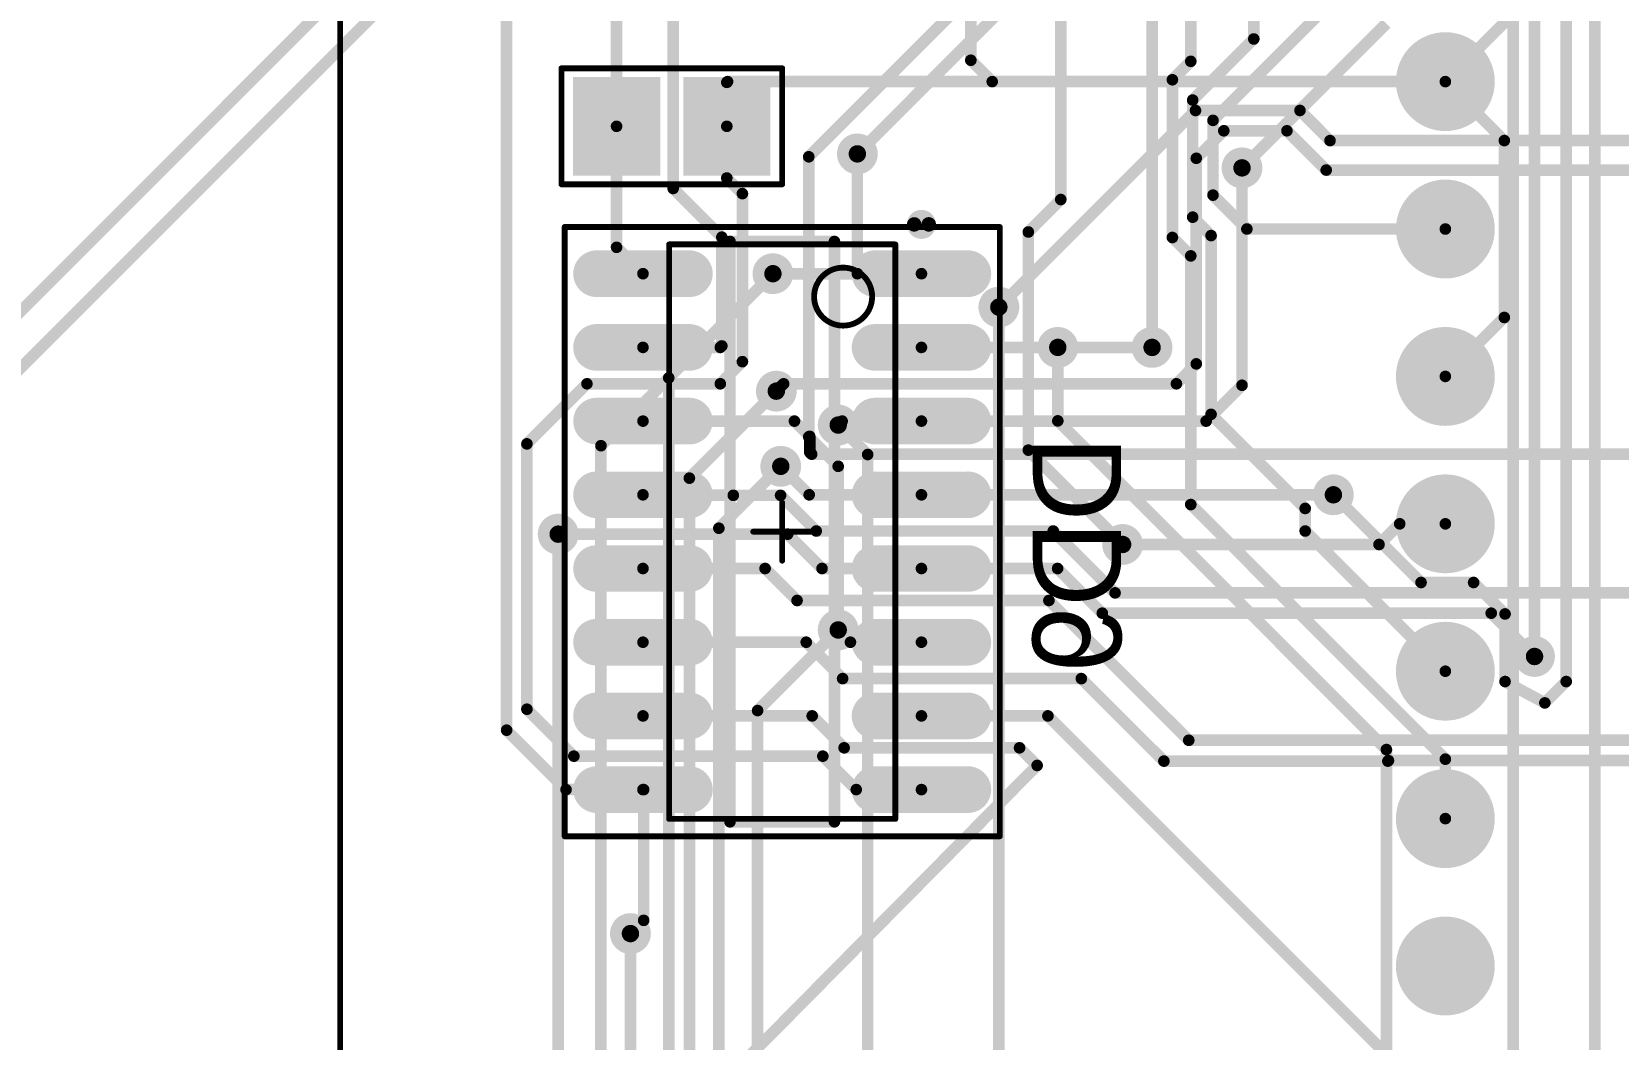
# Model space of a CAD drawing. Header units: millimetres. Extents: x 242 to 402, y 147 to 267.
# Drawn here: x 347.62 to 374.96, y 223.91 to 241.27 of the extents above; entities that cross this region are included whole.
import ezdxf

# ---------------------------------------------------------------- set-up
doc = ezdxf.new("R2010")
doc.units = ezdxf.units.MM
for name, color, linetype in [('BottomLayer', 5, 'Continuous'), ('BottomOverlay', 54, 'Continuous'), ('BottomPaste', 16, 'Continuous'), ('BottomSolder', 6, 'Continuous'), ('Mechanical1', 6, 'Continuous'), ('Mechanical13', 56, 'Continuous'), ('Mechanical15', 56, 'Continuous'), ('MultiLayer', 9, 'Continuous'), ('PadHoleLayer', 156, 'Continuous'), ('TopLayer', 1, 'Continuous'), ('TopOverlay', 2, 'Continuous'), ('TopSolder', 216, 'Continuous'), ('ViaHoleLayer', 16, 'Continuous')]:
    doc.layers.add(name, color=color, linetype=linetype)

msp = doc.modelspace()

# ---------------------------------------------------------------- linework, layer by layer
at = {"layer": 'BottomLayer'}
for points, const_width in [([(371.983, 240.411), (384.683, 253.111)], 0.2), ([(363.804, 240.779), (363.804, 246.372)], 0.2), ([(355.803, 229.235), (355.803, 245.305)], 0.2), ([(357.698, 239.641), (357.698, 244.042)], 0.2), ([(358.673, 238.57), (358.673, 243.764)], 0.2), ([(363.804, 240.779), (364.173, 240.411)], 0.2), ([(359.598, 240.398), (359.611, 240.411)], 0.2), ([(359.598, 239.641), (359.598, 240.398)], 0.2), ([(359.611, 240.411), (364.173, 240.411)], 0.2), ([(364.173, 240.411), (371.983, 240.411)], 0.2), ([(364.287, 236.525), (367.676, 239.914)], 0.2), ([(367.676, 239.914), (369.477, 239.914)], 0.2), ([(369.477, 239.914), (369.995, 239.395)], 0.2), ([(357.698, 237.556), (357.698, 239.641)], 0.2), ([(359.598, 238.75), (359.598, 239.641)], 0.2), ([(367.69, 239.09), (368.164, 239.564)], 0.2), ([(368.164, 239.564), (369.252, 239.564)], 0.2), ([(369.252, 239.564), (369.929, 238.887)], 0.2), ([(369.995, 239.395), (386.207, 239.395)], 0.2), ([(361.848, 237.101), (361.848, 239.166)], 0.2), ([(367.69, 235.547), (367.69, 239.09)], 0.2), ([(368.478, 235.179), (368.478, 238.925)], 0.2), ([(359.598, 238.75), (359.867, 238.481)], 0.2), ([(369.929, 238.887), (386.207, 238.887)], 0.2), ([(358.673, 238.57), (359.512, 237.731)], 0.2), ([(359.867, 235.585), (359.867, 238.481)], 0.2), ([(357.698, 237.556), (358.153, 237.101)], 0.2), ([(359.512, 235.856), (359.512, 237.731)], 0.2), ([(357.353, 237.101), (358.953, 237.101)], 0.6), ([(362.153, 237.101), (363.753, 237.101)], 0.6), ([(360.393, 237.101), (361.848, 237.101)], 0.2), ([(361.848, 237.101), (362.953, 237.101)], 0.2), ([(357.353, 235.831), (358.953, 235.831)], 0.6), ([(362.153, 235.831), (363.753, 235.831)], 0.6), ([(358.153, 235.831), (359.486, 235.831)], 0.2), ([(359.486, 235.831), (359.512, 235.856)], 0.2), ([(362.953, 235.831), (365.303, 235.831)], 0.2), ([(365.303, 235.831), (366.928, 235.831)], 0.2), ([(359.486, 235.204), (359.867, 235.585)], 0.2), ([(367.348, 235.204), (367.69, 235.547)], 0.2), ([(356.153, 234.169), (357.188, 235.204)], 0.2), ([(357.188, 235.204), (359.486, 235.204)], 0.2), ([(360.451, 235.077), (360.578, 235.204)], 0.2), ([(360.578, 235.204), (367.348, 235.204)], 0.2), ([(367.86, 234.561), (368.478, 235.179)], 0.2), ([(357.353, 234.561), (358.953, 234.561)], 0.6), ([(358.153, 234.561), (360.764, 234.561)], 0.2), ([(360.764, 234.561), (361.027, 234.298)], 0.2), ([(361.518, 234.493), (361.586, 234.561)], 0.2), ([(361.586, 234.561), (362.953, 234.561)], 0.2), ([(362.153, 234.561), (363.753, 234.561)], 0.6), ([(362.953, 234.561), (367.86, 234.561)], 0.2), ([(361.027, 234.025), (361.027, 234.298)], 0.2), ([(356.153, 229.596), (356.153, 234.169)], 0.2), ([(361.027, 234.025), (361.061, 233.991)], 0.2), ([(361.061, 233.991), (386.023, 233.991)], 0.2), ([(360.528, 233.782), (361.018, 233.291)], 0.2), ([(357.353, 233.291), (358.953, 233.291)], 0.6), ([(362.153, 233.291), (363.753, 233.291)], 0.6), ([(358.153, 233.291), (359.71, 233.282)], 0.2), ([(359.71, 233.282), (360.525, 233.282)], 0.2), ([(360.525, 233.282), (361.139, 232.667)], 0.2), ([(361.018, 233.291), (362.953, 233.291)], 0.2), ([(362.953, 233.291), (370.053, 233.291)], 0.2), ([(356.692, 232.613), (360.647, 232.613)], 0.2), ([(360.647, 232.613), (361.239, 232.021)], 0.2), ([(361.139, 232.667), (365.224, 232.667)], 0.2), ([(365.224, 232.667), (366.29, 231.601)], 0.2), ([(370.84, 232.435), (371.196, 232.791)], 0.2), ([(371.196, 232.791), (371.983, 232.791)], 0.2), ([(366.42, 232.435), (370.84, 232.435)], 0.2), ([(357.353, 232.021), (358.953, 232.021)], 0.6), ([(362.153, 232.021), (363.753, 232.021)], 0.6), ([(358.153, 232.021), (360.258, 232.021)], 0.2), ([(360.258, 232.021), (360.809, 231.47)], 0.2), ([(361.239, 232.021), (362.953, 232.021)], 0.2), ([(362.953, 232.021), (365.3, 232.021)], 0.2), ([(365.3, 232.021), (366.07, 231.251)], 0.2), ([(366.29, 231.601), (385.873, 231.601)], 0.2), ([(360.809, 231.47), (365.15, 231.47)], 0.2), ([(365.15, 231.47), (367.56, 229.061)], 0.2), ([(366.07, 231.251), (372.774, 231.251)], 0.2), ([(372.774, 231.251), (373.52, 230.505)], 0.2), ([(357.353, 230.751), (358.953, 230.751)], 0.6), ([(358.153, 230.751), (360.967, 230.751)], 0.2), ([(360.967, 230.751), (361.594, 230.124)], 0.2), ([(361.518, 230.962), (361.729, 230.751)], 0.2), ([(361.729, 230.751), (362.953, 230.751)], 0.2), ([(362.153, 230.751), (363.753, 230.751)], 0.6), ([(361.594, 230.124), (365.709, 230.124)], 0.2), ([(365.709, 230.124), (367.132, 228.702)], 0.2), ([(357.353, 229.481), (358.953, 229.481)], 0.6), ([(362.153, 229.481), (363.753, 229.481)], 0.6), ([(356.153, 229.596), (356.962, 228.787)], 0.2), ([(358.153, 229.481), (361.07, 229.481)], 0.2), ([(361.07, 229.481), (361.62, 228.931)], 0.2), ([(362.953, 229.481), (365.133, 229.481)], 0.2), ([(365.133, 229.481), (371.983, 222.631)], 0.2), ([(355.803, 229.235), (356.827, 228.211)], 0.2), ([(367.56, 229.061), (385.873, 229.061)], 0.2), ([(356.962, 228.787), (361.253, 228.787)], 0.2), ([(361.253, 228.787), (361.829, 228.211)], 0.2), ([(361.62, 228.931), (364.644, 228.931)], 0.2), ([(364.644, 228.931), (364.947, 228.628)], 0.2), ([(359.455, 223.08), (364.947, 228.628)], 0.2), ([(367.132, 228.702), (370.992, 228.702)], 0.2), ([(370.992, 228.702), (371.002, 228.711)], 0.2), ([(371.002, 228.711), (383.683, 228.711)], 0.2), ([(357.353, 228.211), (358.953, 228.211)], 0.6), ([(362.153, 228.211), (363.753, 228.211)], 0.6), ([(356.827, 228.211), (358.153, 228.211)], 0.2), ([(358.153, 228.211), (358.165, 228.211)], 0.2), ([(358.165, 225.958), (358.165, 228.211)], 0.2), ([(361.829, 228.211), (362.953, 228.211)], 0.2), ([(357.937, 225.73), (358.165, 225.958)], 0.2)]:
    msp.add_lwpolyline(points, dxfattribs=dict(at, const_width=const_width))
for points, const_width in [([(371.608, 240.411, 1), (372.358, 240.411, 1)], 0.75), ([(363.754, 240.779, 1), (363.854, 240.779, 1)], 0.1), ([(363.754, 240.779, 1), (363.854, 240.779, 1)], 0.1), ([(359.548, 240.398, 1), (359.648, 240.398, 1)], 0.1), ([(359.548, 240.398, 1), (359.648, 240.398, 1)], 0.1), ([(359.561, 240.411, 1), (359.661, 240.411, 1)], 0.1), ([(359.561, 240.411, 1), (359.661, 240.411, 1)], 0.1), ([(364.123, 240.411, 1), (364.222, 240.411, 1)], 0.1), ([(364.123, 240.411, 1), (364.222, 240.411, 1)], 0.1), ([(364.123, 240.411, 1), (364.222, 240.411, 1)], 0.1), ([(371.933, 240.411, 1), (372.033, 240.411, 1)], 0.1), ([(371.933, 240.411, 1), (372.033, 240.411, 1)], 0.1), ([(367.626, 239.914, 1), (367.726, 239.914, 1)], 0.1), ([(367.626, 239.914, 1), (367.726, 239.914, 1)], 0.1), ([(369.427, 239.914, 1), (369.527, 239.914, 1)], 0.1), ([(369.427, 239.914, 1), (369.527, 239.914, 1)], 0.1), ([(357.648, 239.641, 1), (357.748, 239.641, 1)], 0.1), ([(357.648, 239.641, 1), (357.748, 239.641, 1)], 0.1), ([(359.548, 239.641, 1), (359.648, 239.641, 1)], 0.1), ([(359.548, 239.641, 1), (359.648, 239.641, 1)], 0.1), ([(368.114, 239.564, 1), (368.214, 239.564, 1)], 0.1), ([(368.114, 239.564, 1), (368.214, 239.564, 1)], 0.1), ([(369.203, 239.564, 1), (369.302, 239.564, 1)], 0.1), ([(369.203, 239.564, 1), (369.302, 239.564, 1)], 0.1), ([(361.723, 239.166, 1), (361.973, 239.166, 1)], 0.25), ([(369.945, 239.395, 1), (370.045, 239.395, 1)], 0.1), ([(369.945, 239.395, 1), (370.045, 239.395, 1)], 0.1), ([(361.798, 239.166, 1), (361.898, 239.166, 1)], 0.1), ([(367.64, 239.09, 1), (367.74, 239.09, 1)], 0.1), ([(367.64, 239.09, 1), (367.74, 239.09, 1)], 0.1), ([(368.353, 238.925, 1), (368.603, 238.925, 1)], 0.25), ([(368.428, 238.925, 1), (368.528, 238.925, 1)], 0.1), ([(359.548, 238.75, 1), (359.648, 238.75, 1)], 0.1), ([(359.548, 238.75, 1), (359.648, 238.75, 1)], 0.1), ([(369.879, 238.887, 1), (369.979, 238.887, 1)], 0.1), ([(369.879, 238.887, 1), (369.979, 238.887, 1)], 0.1), ([(358.623, 238.57, 1), (358.723, 238.57, 1)], 0.1), ([(358.623, 238.57, 1), (358.723, 238.57, 1)], 0.1), ([(359.817, 238.481, 1), (359.917, 238.481, 1)], 0.1), ([(359.817, 238.481, 1), (359.917, 238.481, 1)], 0.1), ([(371.608, 237.871, 1), (372.358, 237.871, 1)], 0.75), ([(357.648, 237.556, 1), (357.748, 237.556, 1)], 0.1), ([(357.648, 237.556, 1), (357.748, 237.556, 1)], 0.1), ([(359.462, 237.731, 1), (359.562, 237.731, 1)], 0.1), ([(359.462, 237.731, 1), (359.562, 237.731, 1)], 0.1), ([(357.203, 237.101, 1), (357.503, 237.101, 1)], 0.3), ([(358.803, 237.101, 1), (359.103, 237.101, 1)], 0.3), ([(362.003, 237.101, 1), (362.303, 237.101, 1)], 0.3), ([(363.603, 237.101, 1), (363.903, 237.101, 1)], 0.3), ([(358.103, 237.101, 1), (358.203, 237.101, 1)], 0.1), ([(360.268, 237.101, 1), (360.518, 237.101, 1)], 0.25), ([(360.343, 237.101, 1), (360.443, 237.101, 1)], 0.1), ([(361.798, 237.101, 1), (361.898, 237.101, 1)], 0.1), ([(361.798, 237.101, 1), (361.898, 237.101, 1)], 0.1), ([(361.798, 237.101, 1), (361.898, 237.101, 1)], 0.1), ([(362.903, 237.101, 1), (363.003, 237.101, 1)], 0.1), ([(364.162, 236.525, 1), (364.412, 236.525, 1)], 0.25), ([(364.237, 236.525, 1), (364.337, 236.525, 1)], 0.1), ([(357.203, 235.831, 1), (357.503, 235.831, 1)], 0.3), ([(358.803, 235.831, 1), (359.103, 235.831, 1)], 0.3), ([(362.003, 235.831, 1), (362.303, 235.831, 1)], 0.3), ([(363.603, 235.831, 1), (363.903, 235.831, 1)], 0.3), ([(365.178, 235.831, 1), (365.428, 235.831, 1)], 0.25), ([(366.803, 235.831, 1), (367.053, 235.831, 1)], 0.25), ([(371.608, 235.331, 1), (372.358, 235.331, 1)], 0.75), ([(358.103, 235.831, 1), (358.203, 235.831, 1)], 0.1), ([(359.436, 235.831, 1), (359.536, 235.831, 1)], 0.1), ([(359.436, 235.831, 1), (359.536, 235.831, 1)], 0.1), ([(359.462, 235.856, 1), (359.562, 235.856, 1)], 0.1), ([(359.462, 235.856, 1), (359.562, 235.856, 1)], 0.1), ([(362.903, 235.831, 1), (363.003, 235.831, 1)], 0.1), ([(365.253, 235.831, 1), (365.353, 235.831, 1)], 0.1), ([(365.253, 235.831, 1), (365.353, 235.831, 1)], 0.1), ([(366.878, 235.831, 1), (366.978, 235.831, 1)], 0.1), ([(359.817, 235.585, 1), (359.917, 235.585, 1)], 0.1), ([(359.817, 235.585, 1), (359.917, 235.585, 1)], 0.1), ([(367.64, 235.547, 1), (367.74, 235.547, 1)], 0.1), ([(367.64, 235.547, 1), (367.74, 235.547, 1)], 0.1), ([(357.138, 235.204, 1), (357.237, 235.204, 1)], 0.1), ([(357.138, 235.204, 1), (357.237, 235.204, 1)], 0.1), ([(359.436, 235.204, 1), (359.536, 235.204, 1)], 0.1), ([(359.436, 235.204, 1), (359.536, 235.204, 1)], 0.1), ([(360.326, 235.077, 1), (360.576, 235.077, 1)], 0.25), ([(360.401, 235.077, 1), (360.501, 235.077, 1)], 0.1), ([(360.528, 235.204, 1), (360.628, 235.204, 1)], 0.1), ([(360.528, 235.204, 1), (360.628, 235.204, 1)], 0.1), ([(367.298, 235.204, 1), (367.397, 235.204, 1)], 0.1), ([(367.298, 235.204, 1), (367.397, 235.204, 1)], 0.1), ([(368.428, 235.179, 1), (368.528, 235.179, 1)], 0.1), ([(368.428, 235.179, 1), (368.528, 235.179, 1)], 0.1), ([(357.203, 234.561, 1), (357.503, 234.561, 1)], 0.3), ([(358.103, 234.561, 1), (358.203, 234.561, 1)], 0.1), ([(358.803, 234.561, 1), (359.103, 234.561, 1)], 0.3), ([(360.714, 234.561, 1), (360.814, 234.561, 1)], 0.1), ([(360.714, 234.561, 1), (360.814, 234.561, 1)], 0.1), ([(361.393, 234.493, 1), (361.643, 234.493, 1)], 0.25), ([(361.536, 234.561, 1), (361.636, 234.561, 1)], 0.1), ([(361.536, 234.561, 1), (361.636, 234.561, 1)], 0.1), ([(362.003, 234.561, 1), (362.303, 234.561, 1)], 0.3), ([(362.903, 234.561, 1), (363.003, 234.561, 1)], 0.1), ([(362.903, 234.561, 1), (363.003, 234.561, 1)], 0.1), ([(363.603, 234.561, 1), (363.903, 234.561, 1)], 0.3), ([(367.81, 234.561, 1), (367.91, 234.561, 1)], 0.1), ([(367.81, 234.561, 1), (367.91, 234.561, 1)], 0.1), ([(360.977, 234.298, 1), (361.077, 234.298, 1)], 0.1), ([(360.977, 234.298, 1), (361.077, 234.298, 1)], 0.1), ([(361.468, 234.493, 1), (361.568, 234.493, 1)], 0.1), ([(356.103, 234.169, 1), (356.203, 234.169, 1)], 0.1), ([(356.103, 234.169, 1), (356.203, 234.169, 1)], 0.1), ([(360.977, 234.025, 1), (361.077, 234.025, 1)], 0.1), ([(360.977, 234.025, 1), (361.077, 234.025, 1)], 0.1), ([(361.011, 233.991, 1), (361.111, 233.991, 1)], 0.1), ([(361.011, 233.991, 1), (361.111, 233.991, 1)], 0.1), ([(360.403, 233.782, 1), (360.653, 233.782, 1)], 0.25), ([(360.478, 233.782, 1), (360.578, 233.782, 1)], 0.1), ([(357.203, 233.291, 1), (357.503, 233.291, 1)], 0.3), ([(358.803, 233.291, 1), (359.103, 233.291, 1)], 0.3), ([(362.003, 233.291, 1), (362.303, 233.291, 1)], 0.3), ([(363.603, 233.291, 1), (363.903, 233.291, 1)], 0.3), ([(369.928, 233.291, 1), (370.178, 233.291, 1)], 0.25), ([(371.608, 232.791, 1), (372.358, 232.791, 1)], 0.75), ([(358.103, 233.291, 1), (358.203, 233.291, 1)], 0.1), ([(359.66, 233.282, 1), (359.76, 233.282, 1)], 0.1), ([(359.66, 233.282, 1), (359.76, 233.282, 1)], 0.1), ([(360.475, 233.282, 1), (360.575, 233.282, 1)], 0.1), ([(360.475, 233.282, 1), (360.575, 233.282, 1)], 0.1), ([(360.968, 233.291, 1), (361.068, 233.291, 1)], 0.1), ([(360.968, 233.291, 1), (361.068, 233.291, 1)], 0.1), ([(362.903, 233.291, 1), (363.003, 233.291, 1)], 0.1), ([(362.903, 233.291, 1), (363.003, 233.291, 1)], 0.1), ([(370.003, 233.291, 1), (370.103, 233.291, 1)], 0.1), ([(356.567, 232.613, 1), (356.817, 232.613, 1)], 0.25), ([(356.642, 232.613, 1), (356.742, 232.613, 1)], 0.1), ([(360.597, 232.613, 1), (360.697, 232.613, 1)], 0.1), ([(360.597, 232.613, 1), (360.697, 232.613, 1)], 0.1), ([(361.089, 232.667, 1), (361.189, 232.667, 1)], 0.1), ([(361.089, 232.667, 1), (361.189, 232.667, 1)], 0.1), ([(365.174, 232.667, 1), (365.274, 232.667, 1)], 0.1), ([(365.174, 232.667, 1), (365.274, 232.667, 1)], 0.1), ([(371.146, 232.791, 1), (371.246, 232.791, 1)], 0.1), ([(371.146, 232.791, 1), (371.246, 232.791, 1)], 0.1), ([(371.933, 232.791, 1), (372.033, 232.791, 1)], 0.1), ([(366.295, 232.435, 1), (366.545, 232.435, 1)], 0.25), ([(366.37, 232.435, 1), (366.47, 232.435, 1)], 0.1), ([(370.79, 232.435, 1), (370.89, 232.435, 1)], 0.1), ([(370.79, 232.435, 1), (370.89, 232.435, 1)], 0.1), ([(357.203, 232.021, 1), (357.503, 232.021, 1)], 0.3), ([(358.803, 232.021, 1), (359.103, 232.021, 1)], 0.3), ([(362.003, 232.021, 1), (362.303, 232.021, 1)], 0.3), ([(363.603, 232.021, 1), (363.903, 232.021, 1)], 0.3), ([(358.103, 232.021, 1), (358.203, 232.021, 1)], 0.1), ([(360.208, 232.021, 1), (360.308, 232.021, 1)], 0.1), ([(360.208, 232.021, 1), (360.308, 232.021, 1)], 0.1), ([(361.189, 232.021, 1), (361.289, 232.021, 1)], 0.1), ([(361.189, 232.021, 1), (361.289, 232.021, 1)], 0.1), ([(362.903, 232.021, 1), (363.003, 232.021, 1)], 0.1), ([(362.903, 232.021, 1), (363.003, 232.021, 1)], 0.1), ([(365.25, 232.021, 1), (365.35, 232.021, 1)], 0.1), ([(365.25, 232.021, 1), (365.35, 232.021, 1)], 0.1), ([(366.24, 231.601, 1), (366.34, 231.601, 1)], 0.1), ([(366.24, 231.601, 1), (366.34, 231.601, 1)], 0.1), ([(360.759, 231.47, 1), (360.859, 231.47, 1)], 0.1), ([(360.759, 231.47, 1), (360.859, 231.47, 1)], 0.1), ([(365.1, 231.47, 1), (365.2, 231.47, 1)], 0.1), ([(365.1, 231.47, 1), (365.2, 231.47, 1)], 0.1), ([(366.02, 231.251, 1), (366.12, 231.251, 1)], 0.1), ([(366.02, 231.251, 1), (366.12, 231.251, 1)], 0.1), ([(372.724, 231.251, 1), (372.824, 231.251, 1)], 0.1), ([(372.724, 231.251, 1), (372.824, 231.251, 1)], 0.1), ([(361.393, 230.962, 1), (361.643, 230.962, 1)], 0.25), ([(357.203, 230.751, 1), (357.503, 230.751, 1)], 0.3), ([(358.103, 230.751, 1), (358.203, 230.751, 1)], 0.1), ([(358.803, 230.751, 1), (359.103, 230.751, 1)], 0.3), ([(360.917, 230.751, 1), (361.017, 230.751, 1)], 0.1), ([(360.917, 230.751, 1), (361.017, 230.751, 1)], 0.1), ([(361.468, 230.962, 1), (361.568, 230.962, 1)], 0.1), ([(361.679, 230.751, 1), (361.779, 230.751, 1)], 0.1), ([(361.679, 230.751, 1), (361.779, 230.751, 1)], 0.1), ([(362.003, 230.751, 1), (362.303, 230.751, 1)], 0.3), ([(362.903, 230.751, 1), (363.003, 230.751, 1)], 0.1), ([(363.603, 230.751, 1), (363.903, 230.751, 1)], 0.3), ([(371.608, 230.251, 1), (372.358, 230.251, 1)], 0.75), ([(373.395, 230.505, 1), (373.645, 230.505, 1)], 0.25), ([(373.47, 230.505, 1), (373.57, 230.505, 1)], 0.1), ([(361.544, 230.124, 1), (361.644, 230.124, 1)], 0.1), ([(361.544, 230.124, 1), (361.644, 230.124, 1)], 0.1), ([(365.659, 230.124, 1), (365.759, 230.124, 1)], 0.1), ([(365.659, 230.124, 1), (365.759, 230.124, 1)], 0.1), ([(357.203, 229.481, 1), (357.503, 229.481, 1)], 0.3), ([(358.803, 229.481, 1), (359.103, 229.481, 1)], 0.3), ([(362.003, 229.481, 1), (362.303, 229.481, 1)], 0.3), ([(363.603, 229.481, 1), (363.903, 229.481, 1)], 0.3), ([(356.103, 229.596, 1), (356.203, 229.596, 1)], 0.1), ([(356.103, 229.596, 1), (356.203, 229.596, 1)], 0.1), ([(358.103, 229.481, 1), (358.203, 229.481, 1)], 0.1), ([(361.02, 229.481, 1), (361.12, 229.481, 1)], 0.1), ([(361.02, 229.481, 1), (361.12, 229.481, 1)], 0.1), ([(362.903, 229.481, 1), (363.003, 229.481, 1)], 0.1), ([(365.083, 229.481, 1), (365.183, 229.481, 1)], 0.1), ([(365.083, 229.481, 1), (365.183, 229.481, 1)], 0.1), ([(355.753, 229.235, 1), (355.853, 229.235, 1)], 0.1), ([(355.753, 229.235, 1), (355.853, 229.235, 1)], 0.1), ([(367.51, 229.061, 1), (367.61, 229.061, 1)], 0.1), ([(367.51, 229.061, 1), (367.61, 229.061, 1)], 0.1), ([(356.912, 228.787, 1), (357.012, 228.787, 1)], 0.1), ([(356.912, 228.787, 1), (357.012, 228.787, 1)], 0.1), ([(361.203, 228.787, 1), (361.303, 228.787, 1)], 0.1), ([(361.203, 228.787, 1), (361.303, 228.787, 1)], 0.1), ([(361.57, 228.931, 1), (361.67, 228.931, 1)], 0.1), ([(361.57, 228.931, 1), (361.67, 228.931, 1)], 0.1), ([(364.594, 228.931, 1), (364.694, 228.931, 1)], 0.1), ([(364.594, 228.931, 1), (364.694, 228.931, 1)], 0.1), ([(364.897, 228.628, 1), (364.997, 228.628, 1)], 0.1), ([(364.897, 228.628, 1), (364.997, 228.628, 1)], 0.1), ([(367.082, 228.702, 1), (367.182, 228.702, 1)], 0.1), ([(367.082, 228.702, 1), (367.182, 228.702, 1)], 0.1), ([(370.942, 228.702, 1), (371.042, 228.702, 1)], 0.1), ([(370.942, 228.702, 1), (371.042, 228.702, 1)], 0.1), ([(370.952, 228.711, 1), (371.052, 228.711, 1)], 0.1), ([(370.952, 228.711, 1), (371.052, 228.711, 1)], 0.1), ([(357.203, 228.211, 1), (357.503, 228.211, 1)], 0.3), ([(358.803, 228.211, 1), (359.103, 228.211, 1)], 0.3), ([(362.003, 228.211, 1), (362.303, 228.211, 1)], 0.3), ([(363.603, 228.211, 1), (363.903, 228.211, 1)], 0.3), ([(371.608, 227.711, 1), (372.358, 227.711, 1)], 0.75), ([(356.777, 228.211, 1), (356.877, 228.211, 1)], 0.1), ([(356.777, 228.211, 1), (356.877, 228.211, 1)], 0.1), ([(358.103, 228.211, 1), (358.203, 228.211, 1)], 0.1), ([(358.103, 228.211, 1), (358.203, 228.211, 1)], 0.1), ([(358.115, 228.211, 1), (358.215, 228.211, 1)], 0.1), ([(358.115, 228.211, 1), (358.215, 228.211, 1)], 0.1), ([(361.779, 228.211, 1), (361.879, 228.211, 1)], 0.1), ([(361.779, 228.211, 1), (361.879, 228.211, 1)], 0.1), ([(362.903, 228.211, 1), (363.003, 228.211, 1)], 0.1), ([(357.812, 225.73, 1), (358.062, 225.73, 1)], 0.25), ([(358.115, 225.958, 1), (358.215, 225.958, 1)], 0.1), ([(358.115, 225.958, 1), (358.215, 225.958, 1)], 0.1), ([(371.608, 225.171, 1), (372.358, 225.171, 1)], 0.75), ([(357.887, 225.73, 1), (357.987, 225.73, 1)], 0.1)]:
    msp.add_lwpolyline(points, format="xyb", close=True, dxfattribs=dict(at, const_width=const_width))
for points in [[(357.048, 240.391), (357.048, 238.891), (358.348, 240.391), (358.348, 238.891)], [(358.948, 240.391), (358.948, 238.891), (360.248, 240.391), (360.248, 238.891)]]:
    msp.add_solid(points, dxfattribs=at)
at = {"layer": 'BottomOverlay'}
for points, const_width in [([(356.748, 240.641), (360.553, 240.641)], 0.1), ([(356.748, 238.741), (356.748, 240.641)], 0.1), ([(360.553, 238.641), (360.553, 240.641)], 0.1), ([(356.748, 238.641), (356.748, 238.741)], 0.1), ([(356.748, 238.641), (360.553, 238.641)], 0.1), ([(359.653, 237.656), (361.453, 237.656)], 0.2), ([(359.653, 227.656), (359.653, 237.656)], 0.2), ([(361.453, 227.656), (361.453, 237.656)], 0.2), ([(359.653, 227.656), (361.453, 227.656)], 0.2)]:
    msp.add_lwpolyline(points, dxfattribs=dict(at, const_width=const_width))
for points, const_width in [([(356.723, 240.641, 1), (356.773, 240.641, 1)], 0.05), ([(356.723, 240.641, 1), (356.773, 240.641, 1)], 0.05), ([(360.528, 240.641, 1), (360.578, 240.641, 1)], 0.05), ([(360.528, 240.641, 1), (360.578, 240.641, 1)], 0.05), ([(356.723, 238.741, 1), (356.773, 238.741, 1)], 0.05), ([(356.723, 238.741, 1), (356.773, 238.741, 1)], 0.05), ([(356.723, 238.641, 1), (356.773, 238.641, 1)], 0.05), ([(356.723, 238.641, 1), (356.773, 238.641, 1)], 0.05), ([(360.528, 238.641, 1), (360.578, 238.641, 1)], 0.05), ([(360.528, 238.641, 1), (360.578, 238.641, 1)], 0.05), ([(363.078, 237.951, 1), (362.828, 237.951, 1)], 0.25), ([(362.766, 237.951, 1), (362.89, 237.951, 1)], 0.125), ([(363.016, 237.951, 1), (363.141, 237.951, 1)], 0.125), ([(359.603, 237.656, 1), (359.703, 237.656, 1)], 0.1), ([(359.603, 237.656, 1), (359.703, 237.656, 1)], 0.1), ([(361.403, 237.656, 1), (361.503, 237.656, 1)], 0.1), ([(361.403, 237.656, 1), (361.503, 237.656, 1)], 0.1), ([(359.603, 227.656, 1), (359.703, 227.656, 1)], 0.1), ([(359.603, 227.656, 1), (359.703, 227.656, 1)], 0.1), ([(361.403, 227.656, 1), (361.503, 227.656, 1)], 0.1), ([(361.403, 227.656, 1), (361.503, 227.656, 1)], 0.1)]:
    msp.add_lwpolyline(points, format="xyb", close=True, dxfattribs=dict(at, const_width=const_width))
at = {"layer": 'BottomPaste', "const_width": 0.6}
for points in [[(357.353, 237.101), (358.953, 237.101)], [(362.153, 237.101), (363.753, 237.101)], [(357.353, 235.831), (358.953, 235.831)], [(362.153, 235.831), (363.753, 235.831)], [(357.353, 234.561), (358.953, 234.561)], [(362.153, 234.561), (363.753, 234.561)], [(357.353, 233.291), (358.953, 233.291)], [(362.153, 233.291), (363.753, 233.291)], [(357.353, 232.021), (358.953, 232.021)], [(362.153, 232.021), (363.753, 232.021)], [(357.353, 230.751), (358.953, 230.751)], [(362.153, 230.751), (363.753, 230.751)], [(357.353, 229.481), (358.953, 229.481)], [(362.153, 229.481), (363.753, 229.481)], [(357.353, 228.211), (358.953, 228.211)], [(362.153, 228.211), (363.753, 228.211)]]:
    msp.add_lwpolyline(points, dxfattribs=at)
at = {"layer": 'BottomPaste', "const_width": 0.3}
for points in [[(357.203, 237.101, 1), (357.503, 237.101, 1)], [(358.803, 237.101, 1), (359.103, 237.101, 1)], [(362.003, 237.101, 1), (362.303, 237.101, 1)], [(363.603, 237.101, 1), (363.903, 237.101, 1)], [(357.203, 235.831, 1), (357.503, 235.831, 1)], [(358.803, 235.831, 1), (359.103, 235.831, 1)], [(362.003, 235.831, 1), (362.303, 235.831, 1)], [(363.603, 235.831, 1), (363.903, 235.831, 1)], [(357.203, 234.561, 1), (357.503, 234.561, 1)], [(358.803, 234.561, 1), (359.103, 234.561, 1)], [(362.003, 234.561, 1), (362.303, 234.561, 1)], [(363.603, 234.561, 1), (363.903, 234.561, 1)], [(357.203, 233.291, 1), (357.503, 233.291, 1)], [(358.803, 233.291, 1), (359.103, 233.291, 1)], [(362.003, 233.291, 1), (362.303, 233.291, 1)], [(363.603, 233.291, 1), (363.903, 233.291, 1)], [(357.203, 232.021, 1), (357.503, 232.021, 1)], [(358.803, 232.021, 1), (359.103, 232.021, 1)], [(362.003, 232.021, 1), (362.303, 232.021, 1)], [(363.603, 232.021, 1), (363.903, 232.021, 1)], [(357.203, 230.751, 1), (357.503, 230.751, 1)], [(358.803, 230.751, 1), (359.103, 230.751, 1)], [(362.003, 230.751, 1), (362.303, 230.751, 1)], [(363.603, 230.751, 1), (363.903, 230.751, 1)], [(357.203, 229.481, 1), (357.503, 229.481, 1)], [(358.803, 229.481, 1), (359.103, 229.481, 1)], [(362.003, 229.481, 1), (362.303, 229.481, 1)], [(363.603, 229.481, 1), (363.903, 229.481, 1)], [(357.203, 228.211, 1), (357.503, 228.211, 1)], [(358.803, 228.211, 1), (359.103, 228.211, 1)], [(362.003, 228.211, 1), (362.303, 228.211, 1)], [(363.603, 228.211, 1), (363.903, 228.211, 1)]]:
    msp.add_lwpolyline(points, format="xyb", close=True, dxfattribs=at)
at = {"layer": 'BottomPaste'}
for points in [[(357.048, 240.391), (357.048, 238.891), (358.348, 240.391), (358.348, 238.891)], [(358.948, 240.391), (358.948, 238.891), (360.248, 240.391), (360.248, 238.891)]]:
    msp.add_solid(points, dxfattribs=at)
at = {"layer": 'BottomSolder'}
for points, const_width in [([(371.557, 240.411, 1), (372.409, 240.411, 1)], 0.852), ([(361.673, 239.166, 1), (362.024, 239.166, 1)], 0.352), ([(368.302, 238.925, 1), (368.654, 238.925, 1)], 0.352), ([(371.557, 237.871, 1), (372.409, 237.871, 1)], 0.852), ([(357.152, 237.101, 1), (357.554, 237.101, 1)], 0.402), ([(358.752, 237.101, 1), (359.154, 237.101, 1)], 0.402), ([(360.217, 237.101, 1), (360.568, 237.101, 1)], 0.352), ([(361.952, 237.101, 1), (362.354, 237.101, 1)], 0.402), ([(363.552, 237.101, 1), (363.954, 237.101, 1)], 0.402), ([(364.111, 236.525, 1), (364.463, 236.525, 1)], 0.352), ([(357.152, 235.831, 1), (357.554, 235.831, 1)], 0.402), ([(358.752, 235.831, 1), (359.154, 235.831, 1)], 0.402), ([(361.952, 235.831, 1), (362.354, 235.831, 1)], 0.402), ([(363.552, 235.831, 1), (363.954, 235.831, 1)], 0.402), ([(365.127, 235.831, 1), (365.479, 235.831, 1)], 0.352), ([(366.752, 235.831, 1), (367.104, 235.831, 1)], 0.352), ([(371.557, 235.331, 1), (372.409, 235.331, 1)], 0.852), ([(360.276, 235.077, 1), (360.627, 235.077, 1)], 0.352), ([(357.152, 234.561, 1), (357.554, 234.561, 1)], 0.402), ([(358.752, 234.561, 1), (359.154, 234.561, 1)], 0.402), ([(361.952, 234.561, 1), (362.354, 234.561, 1)], 0.402), ([(363.552, 234.561, 1), (363.954, 234.561, 1)], 0.402), ([(361.342, 234.493, 1), (361.694, 234.493, 1)], 0.352), ([(360.352, 233.782, 1), (360.703, 233.782, 1)], 0.352), ([(357.152, 233.291, 1), (357.554, 233.291, 1)], 0.402), ([(358.752, 233.291, 1), (359.154, 233.291, 1)], 0.402), ([(361.952, 233.291, 1), (362.354, 233.291, 1)], 0.402), ([(363.552, 233.291, 1), (363.954, 233.291, 1)], 0.402), ([(369.877, 233.291, 1), (370.228, 233.291, 1)], 0.352), ([(371.557, 232.791, 1), (372.409, 232.791, 1)], 0.852), ([(356.516, 232.613, 1), (356.868, 232.613, 1)], 0.352), ([(366.245, 232.435, 1), (366.596, 232.435, 1)], 0.352), ([(357.152, 232.021, 1), (357.554, 232.021, 1)], 0.402), ([(358.752, 232.021, 1), (359.154, 232.021, 1)], 0.402), ([(361.952, 232.021, 1), (362.354, 232.021, 1)], 0.402), ([(363.552, 232.021, 1), (363.954, 232.021, 1)], 0.402), ([(357.152, 230.751, 1), (357.554, 230.751, 1)], 0.402), ([(358.752, 230.751, 1), (359.154, 230.751, 1)], 0.402), ([(361.342, 230.962, 1), (361.694, 230.962, 1)], 0.352), ([(361.952, 230.751, 1), (362.354, 230.751, 1)], 0.402), ([(363.552, 230.751, 1), (363.954, 230.751, 1)], 0.402), ([(371.557, 230.251, 1), (372.409, 230.251, 1)], 0.852), ([(373.344, 230.505, 1), (373.695, 230.505, 1)], 0.352), ([(357.152, 229.481, 1), (357.554, 229.481, 1)], 0.402), ([(358.752, 229.481, 1), (359.154, 229.481, 1)], 0.402), ([(361.952, 229.481, 1), (362.354, 229.481, 1)], 0.402), ([(363.552, 229.481, 1), (363.954, 229.481, 1)], 0.402), ([(357.152, 228.211, 1), (357.554, 228.211, 1)], 0.402), ([(358.752, 228.211, 1), (359.154, 228.211, 1)], 0.402), ([(361.952, 228.211, 1), (362.354, 228.211, 1)], 0.402), ([(363.552, 228.211, 1), (363.954, 228.211, 1)], 0.402), ([(371.557, 227.711, 1), (372.409, 227.711, 1)], 0.852), ([(357.761, 225.73, 1), (358.113, 225.73, 1)], 0.352), ([(371.557, 225.171, 1), (372.409, 225.171, 1)], 0.852)]:
    msp.add_lwpolyline(points, format="xyb", close=True, dxfattribs=dict(at, const_width=const_width))
at = {"layer": 'BottomSolder', "const_width": 0.803}
for points in [[(357.353, 237.101), (358.953, 237.101)], [(362.153, 237.101), (363.753, 237.101)], [(357.353, 235.831), (358.953, 235.831)], [(362.153, 235.831), (363.753, 235.831)], [(357.353, 234.561), (358.953, 234.561)], [(362.153, 234.561), (363.753, 234.561)], [(357.353, 233.291), (358.953, 233.291)], [(362.153, 233.291), (363.753, 233.291)], [(357.353, 232.021), (358.953, 232.021)], [(362.153, 232.021), (363.753, 232.021)], [(357.353, 230.751), (358.953, 230.751)], [(362.153, 230.751), (363.753, 230.751)], [(357.353, 229.481), (358.953, 229.481)], [(362.153, 229.481), (363.753, 229.481)], [(357.353, 228.211), (358.953, 228.211)], [(362.153, 228.211), (363.753, 228.211)]]:
    msp.add_lwpolyline(points, dxfattribs=at)
at = {"layer": 'BottomSolder'}
for points in [[(356.946, 240.493), (356.946, 238.789), (358.45, 240.493), (358.45, 238.789)], [(358.846, 240.493), (358.846, 238.789), (360.35, 240.493), (360.35, 238.789)]]:
    msp.add_solid(points, dxfattribs=at)
at = {"layer": 'Mechanical1', "const_width": 0.1}
msp.add_lwpolyline([(352.933, 216.408), (352.933, 251.968)], dxfattribs=at)
at = {"layer": 'Mechanical13', "const_width": 0.1}
for points in [[(358.603, 237.606), (362.503, 237.606)], [(358.603, 227.706), (358.603, 237.606)], [(362.503, 227.706), (362.503, 237.606)], [(358.603, 227.706), (362.503, 227.706)]]:
    msp.add_lwpolyline(points, dxfattribs=at)
at = {"layer": 'Mechanical13'}
for points, const_width in [([(358.578, 237.606, 1), (358.628, 237.606, 1)], 0.05), ([(358.578, 237.606, 1), (358.628, 237.606, 1)], 0.05), ([(362.478, 237.606, 1), (362.528, 237.606, 1)], 0.05), ([(362.478, 237.606, 1), (362.528, 237.606, 1)], 0.05), ([(362.103, 236.706, 1), (361.103, 236.706, 1)], 0.1), ([(361.078, 236.706, 1), (361.128, 236.706, 1)], 0.05), ([(362.078, 236.706, 1), (362.128, 236.706, 1)], 0.05), ([(358.578, 227.706, 1), (358.628, 227.706, 1)], 0.05), ([(358.578, 227.706, 1), (358.628, 227.706, 1)], 0.05), ([(362.478, 227.706, 1), (362.528, 227.706, 1)], 0.05), ([(362.478, 227.706, 1), (362.528, 227.706, 1)], 0.05)]:
    msp.add_lwpolyline(points, format="xyb", close=True, dxfattribs=dict(at, const_width=const_width))
at = {"layer": 'Mechanical15', "const_width": 0.1}
for points in [[(356.803, 237.906), (364.303, 237.906)], [(356.803, 227.406), (356.803, 237.906)], [(364.303, 227.406), (364.303, 237.906)], [(360.553, 232.156), (360.553, 233.156)], [(360.053, 232.656), (361.053, 232.656)], [(356.803, 227.406), (364.303, 227.406)]]:
    msp.add_lwpolyline(points, dxfattribs=at)
at = {"layer": 'Mechanical15', "const_width": 0.05}
for points in [[(356.778, 237.906, 1), (356.828, 237.906, 1)], [(356.778, 237.906, 1), (356.828, 237.906, 1)], [(364.278, 237.906, 1), (364.328, 237.906, 1)], [(364.278, 237.906, 1), (364.328, 237.906, 1)], [(360.528, 233.156, 1), (360.578, 233.156, 1)], [(360.028, 232.656, 1), (360.078, 232.656, 1)], [(361.028, 232.656, 1), (361.078, 232.656, 1)], [(360.528, 232.156, 1), (360.578, 232.156, 1)], [(356.778, 227.406, 1), (356.828, 227.406, 1)], [(356.778, 227.406, 1), (356.828, 227.406, 1)], [(364.278, 227.406, 1), (364.328, 227.406, 1)], [(364.278, 227.406, 1), (364.328, 227.406, 1)]]:
    msp.add_lwpolyline(points, format="xyb", close=True, dxfattribs=at)
at = {"layer": 'MultiLayer', "const_width": 0.25}
for points in [[(361.723, 239.166, 1), (361.973, 239.166, 1)], [(368.353, 238.925, 1), (368.603, 238.925, 1)], [(360.268, 237.101, 1), (360.518, 237.101, 1)], [(364.162, 236.525, 1), (364.412, 236.525, 1)], [(365.178, 235.831, 1), (365.428, 235.831, 1)], [(366.803, 235.831, 1), (367.053, 235.831, 1)], [(360.326, 235.077, 1), (360.576, 235.077, 1)], [(361.393, 234.493, 1), (361.643, 234.493, 1)], [(360.403, 233.782, 1), (360.653, 233.782, 1)], [(369.928, 233.291, 1), (370.178, 233.291, 1)], [(356.567, 232.613, 1), (356.817, 232.613, 1)], [(366.295, 232.435, 1), (366.545, 232.435, 1)], [(361.393, 230.962, 1), (361.643, 230.962, 1)], [(373.395, 230.505, 1), (373.645, 230.505, 1)], [(357.812, 225.73, 1), (358.062, 225.73, 1)]]:
    msp.add_lwpolyline(points, format="xyb", close=True, dxfattribs=at)
at = {"layer": 'PadHoleLayer', "const_width": 0.45}
for points in [[(371.758, 240.411, 1), (372.208, 240.411, 1)], [(371.758, 237.871, 1), (372.208, 237.871, 1)], [(371.758, 235.331, 1), (372.208, 235.331, 1)], [(371.758, 232.791, 1), (372.208, 232.791, 1)], [(371.758, 230.251, 1), (372.208, 230.251, 1)], [(371.758, 227.711, 1), (372.208, 227.711, 1)], [(371.758, 225.171, 1), (372.208, 225.171, 1)]]:
    msp.add_lwpolyline(points, format="xyb", close=True, dxfattribs=at)
at = {"layer": 'TopLayer', "const_width": 0.2}
for points in [[(367.595, 240.76), (367.595, 253.663)], [(328.219, 217.246), (364.287, 253.314)], [(368.681, 241.146), (368.681, 253.24)], [(366.928, 235.831), (366.928, 253.001)], [(342.773, 230.822), (362.776, 250.825)], [(374.561, 211.066), (374.561, 250.533)], [(374.066, 230.073), (374.066, 245.948)], [(365.354, 238.379), (365.354, 243.84)], [(373.52, 230.505), (373.52, 243.954)], [(361.01, 239.116), (364.846, 242.951)], [(361.848, 239.166), (364.312, 241.63)], [(367.978, 239.743), (369.773, 241.538)], [(368.478, 238.925), (370.967, 241.414)], [(367.628, 240.093), (368.681, 241.146)], [(367.595, 240.76), (367.278, 240.443)], [(367.278, 240.443), (367.278, 237.725)], [(371.983, 240.411), (372.999, 239.395)], [(367.628, 240.093), (367.628, 238.075)], [(367.978, 238.455), (367.978, 239.743)], [(372.999, 236.347), (372.999, 239.395)], [(361.01, 234.29), (361.01, 239.116)], [(364.795, 237.82), (365.354, 238.379)], [(367.978, 238.455), (368.562, 237.871)], [(364.795, 234.061), (364.795, 237.82)], [(367.628, 238.075), (367.945, 237.758)], [(368.562, 237.871), (371.983, 237.871)], [(367.278, 237.725), (367.595, 237.408)], [(367.945, 237.758), (367.945, 234.678)], [(367.595, 237.408), (367.595, 233.123)], [(358.597, 235.306), (360.393, 237.101)], [(364.287, 217.361), (364.287, 236.525)], [(371.983, 235.331), (372.999, 236.347)], [(365.303, 234.565), (365.303, 235.831)], [(357.429, 234.137), (358.597, 235.306)], [(358.597, 208.839), (358.597, 235.306)], [(358.953, 233.578), (360.451, 235.077)], [(365.303, 234.565), (370.967, 228.901)], [(367.945, 234.678), (369.567, 233.056)], [(361.01, 234.29), (361.518, 233.782)], [(361.518, 234.493), (362.026, 233.985)], [(357.429, 218.135), (357.429, 234.137)], [(362.026, 215.964), (362.026, 233.985)], [(364.795, 234.061), (366.42, 232.435)], [(359.461, 232.715), (360.528, 233.782)], [(361.518, 230.962), (361.518, 233.782)], [(358.953, 212.547), (358.953, 233.578)], [(370.053, 233.291), (371.564, 231.78)], [(367.595, 233.123), (371.983, 228.735)], [(369.567, 233.056), (369.567, 232.667)], [(356.692, 193.421), (356.692, 232.613)], [(359.461, 213.03), (359.461, 232.715)], [(369.567, 232.667), (371.983, 230.251)], [(371.564, 231.78), (372.47, 231.78)], [(372.47, 231.78), (373.012, 231.238)], [(373.012, 230.073), (373.012, 231.238)], [(360.129, 229.573), (361.518, 230.962)], [(373.012, 230.073), (373.697, 229.705)], [(373.697, 229.705), (374.066, 230.073)], [(360.129, 213.529), (360.129, 229.573)], [(370.967, 221.323), (370.967, 228.901)], [(371.983, 228.735), (371.983, 227.711)], [(357.937, 216.357), (357.937, 225.73)]]:
    msp.add_lwpolyline(points, dxfattribs=at)
at = {"layer": 'TopLayer'}
for points, const_width in [([(368.631, 241.146, 1), (368.731, 241.146, 1)], 0.1), ([(368.631, 241.146, 1), (368.731, 241.146, 1)], 0.1), ([(371.608, 240.411, 1), (372.358, 240.411, 1)], 0.75), ([(367.545, 240.76, 1), (367.645, 240.76, 1)], 0.1), ([(367.545, 240.76, 1), (367.645, 240.76, 1)], 0.1), ([(367.228, 240.443, 1), (367.328, 240.443, 1)], 0.1), ([(367.228, 240.443, 1), (367.328, 240.443, 1)], 0.1), ([(371.933, 240.411, 1), (372.033, 240.411, 1)], 0.1), ([(367.578, 240.093, 1), (367.678, 240.093, 1)], 0.1), ([(367.578, 240.093, 1), (367.678, 240.093, 1)], 0.1), ([(367.928, 239.743, 1), (368.028, 239.743, 1)], 0.1), ([(367.928, 239.743, 1), (368.028, 239.743, 1)], 0.1), ([(361.723, 239.166, 1), (361.973, 239.166, 1)], 0.25), ([(372.949, 239.395, 1), (373.049, 239.395, 1)], 0.1), ([(372.949, 239.395, 1), (373.049, 239.395, 1)], 0.1), ([(360.96, 239.116, 1), (361.06, 239.116, 1)], 0.1), ([(360.96, 239.116, 1), (361.06, 239.116, 1)], 0.1), ([(361.798, 239.166, 1), (361.898, 239.166, 1)], 0.1), ([(368.353, 238.925, 1), (368.603, 238.925, 1)], 0.25), ([(368.428, 238.925, 1), (368.528, 238.925, 1)], 0.1), ([(365.304, 238.379, 1), (365.404, 238.379, 1)], 0.1), ([(365.304, 238.379, 1), (365.404, 238.379, 1)], 0.1), ([(367.928, 238.455, 1), (368.028, 238.455, 1)], 0.1), ([(367.928, 238.455, 1), (368.028, 238.455, 1)], 0.1), ([(371.608, 237.871, 1), (372.358, 237.871, 1)], 0.75), ([(364.745, 237.82, 1), (364.845, 237.82, 1)], 0.1), ([(364.745, 237.82, 1), (364.845, 237.82, 1)], 0.1), ([(367.578, 238.075, 1), (367.678, 238.075, 1)], 0.1), ([(367.578, 238.075, 1), (367.678, 238.075, 1)], 0.1), ([(368.512, 237.871, 1), (368.612, 237.871, 1)], 0.1), ([(368.512, 237.871, 1), (368.612, 237.871, 1)], 0.1), ([(371.933, 237.871, 1), (372.033, 237.871, 1)], 0.1), ([(367.228, 237.725, 1), (367.328, 237.725, 1)], 0.1), ([(367.228, 237.725, 1), (367.328, 237.725, 1)], 0.1), ([(367.895, 237.758, 1), (367.995, 237.758, 1)], 0.1), ([(367.895, 237.758, 1), (367.995, 237.758, 1)], 0.1), ([(367.545, 237.408, 1), (367.645, 237.408, 1)], 0.1), ([(367.545, 237.408, 1), (367.645, 237.408, 1)], 0.1), ([(360.268, 237.101, 1), (360.518, 237.101, 1)], 0.25), ([(360.343, 237.101, 1), (360.443, 237.101, 1)], 0.1), ([(364.162, 236.525, 1), (364.412, 236.525, 1)], 0.25), ([(364.237, 236.525, 1), (364.337, 236.525, 1)], 0.1), ([(372.949, 236.347, 1), (373.049, 236.347, 1)], 0.1), ([(372.949, 236.347, 1), (373.049, 236.347, 1)], 0.1), ([(365.178, 235.831, 1), (365.428, 235.831, 1)], 0.25), ([(366.803, 235.831, 1), (367.053, 235.831, 1)], 0.25), ([(371.608, 235.331, 1), (372.358, 235.331, 1)], 0.75), ([(365.253, 235.831, 1), (365.353, 235.831, 1)], 0.1), ([(366.878, 235.831, 1), (366.978, 235.831, 1)], 0.1), ([(358.547, 235.306, 1), (358.647, 235.306, 1)], 0.1), ([(358.547, 235.306, 1), (358.647, 235.306, 1)], 0.1), ([(358.547, 235.306, 1), (358.647, 235.306, 1)], 0.1), ([(360.326, 235.077, 1), (360.576, 235.077, 1)], 0.25), ([(360.401, 235.077, 1), (360.501, 235.077, 1)], 0.1), ([(371.933, 235.331, 1), (372.033, 235.331, 1)], 0.1), ([(361.393, 234.493, 1), (361.643, 234.493, 1)], 0.25), ([(365.253, 234.565, 1), (365.353, 234.565, 1)], 0.1), ([(365.253, 234.565, 1), (365.353, 234.565, 1)], 0.1), ([(367.895, 234.678, 1), (367.995, 234.678, 1)], 0.1), ([(367.895, 234.678, 1), (367.995, 234.678, 1)], 0.1), ([(360.96, 234.29, 1), (361.06, 234.29, 1)], 0.1), ([(360.96, 234.29, 1), (361.06, 234.29, 1)], 0.1), ([(361.468, 234.493, 1), (361.568, 234.493, 1)], 0.1), ([(357.379, 234.137, 1), (357.479, 234.137, 1)], 0.1), ([(357.379, 234.137, 1), (357.479, 234.137, 1)], 0.1), ([(361.976, 233.985, 1), (362.076, 233.985, 1)], 0.1), ([(361.976, 233.985, 1), (362.076, 233.985, 1)], 0.1), ([(364.745, 234.061, 1), (364.845, 234.061, 1)], 0.1), ([(364.745, 234.061, 1), (364.845, 234.061, 1)], 0.1), ([(360.403, 233.782, 1), (360.653, 233.782, 1)], 0.25), ([(360.478, 233.782, 1), (360.578, 233.782, 1)], 0.1), ([(361.468, 233.782, 1), (361.568, 233.782, 1)], 0.1), ([(361.468, 233.782, 1), (361.568, 233.782, 1)], 0.1), ([(358.903, 233.578, 1), (359.003, 233.578, 1)], 0.1), ([(358.903, 233.578, 1), (359.003, 233.578, 1)], 0.1), ([(369.928, 233.291, 1), (370.178, 233.291, 1)], 0.25), ([(371.608, 232.791, 1), (372.358, 232.791, 1)], 0.75), ([(370.003, 233.291, 1), (370.103, 233.291, 1)], 0.1), ([(367.545, 233.123, 1), (367.645, 233.123, 1)], 0.1), ([(367.545, 233.123, 1), (367.645, 233.123, 1)], 0.1), ([(369.517, 233.056, 1), (369.617, 233.056, 1)], 0.1), ([(369.517, 233.056, 1), (369.617, 233.056, 1)], 0.1), ([(356.567, 232.613, 1), (356.817, 232.613, 1)], 0.25), ([(356.642, 232.613, 1), (356.742, 232.613, 1)], 0.1), ([(359.411, 232.715, 1), (359.511, 232.715, 1)], 0.1), ([(359.411, 232.715, 1), (359.511, 232.715, 1)], 0.1), ([(369.517, 232.667, 1), (369.617, 232.667, 1)], 0.1), ([(369.517, 232.667, 1), (369.617, 232.667, 1)], 0.1), ([(366.295, 232.435, 1), (366.545, 232.435, 1)], 0.25), ([(366.37, 232.435, 1), (366.47, 232.435, 1)], 0.1), ([(371.514, 231.78, 1), (371.614, 231.78, 1)], 0.1), ([(371.514, 231.78, 1), (371.614, 231.78, 1)], 0.1), ([(372.42, 231.78, 1), (372.52, 231.78, 1)], 0.1), ([(372.42, 231.78, 1), (372.52, 231.78, 1)], 0.1), ([(361.393, 230.962, 1), (361.643, 230.962, 1)], 0.25), ([(372.962, 231.238, 1), (373.062, 231.238, 1)], 0.1), ([(372.962, 231.238, 1), (373.062, 231.238, 1)], 0.1), ([(361.468, 230.962, 1), (361.568, 230.962, 1)], 0.1), ([(361.468, 230.962, 1), (361.568, 230.962, 1)], 0.1), ([(371.608, 230.251, 1), (372.358, 230.251, 1)], 0.75), ([(373.395, 230.505, 1), (373.645, 230.505, 1)], 0.25), ([(373.47, 230.505, 1), (373.57, 230.505, 1)], 0.1), ([(371.933, 230.251, 1), (372.033, 230.251, 1)], 0.1), ([(372.962, 230.073, 1), (373.062, 230.073, 1)], 0.1), ([(372.962, 230.073, 1), (373.062, 230.073, 1)], 0.1), ([(374.016, 230.073, 1), (374.116, 230.073, 1)], 0.1), ([(374.016, 230.073, 1), (374.116, 230.073, 1)], 0.1), ([(373.648, 229.705, 1), (373.747, 229.705, 1)], 0.1), ([(373.648, 229.705, 1), (373.747, 229.705, 1)], 0.1), ([(360.079, 229.573, 1), (360.179, 229.573, 1)], 0.1), ([(360.079, 229.573, 1), (360.179, 229.573, 1)], 0.1), ([(370.917, 228.901, 1), (371.017, 228.901, 1)], 0.1), ([(370.917, 228.901, 1), (371.017, 228.901, 1)], 0.1), ([(371.933, 228.735, 1), (372.033, 228.735, 1)], 0.1), ([(371.933, 228.735, 1), (372.033, 228.735, 1)], 0.1), ([(371.608, 227.711, 1), (372.358, 227.711, 1)], 0.75), ([(371.933, 227.711, 1), (372.033, 227.711, 1)], 0.1), ([(357.812, 225.73, 1), (358.062, 225.73, 1)], 0.25), ([(371.608, 225.171, 1), (372.358, 225.171, 1)], 0.75), ([(357.887, 225.73, 1), (357.987, 225.73, 1)], 0.1)]:
    msp.add_lwpolyline(points, format="xyb", close=True, dxfattribs=dict(at, const_width=const_width))
at = {"layer": 'TopOverlay', "const_width": 0.2}
msp.add_lwpolyline([(373.153, 217.371), (373.153, 255.905)], dxfattribs=at)
at = {"layer": 'TopSolder'}
for points, const_width in [([(371.557, 240.411, 1), (372.409, 240.411, 1)], 0.852), ([(361.673, 239.166, 1), (362.024, 239.166, 1)], 0.352), ([(368.302, 238.925, 1), (368.654, 238.925, 1)], 0.352), ([(371.557, 237.871, 1), (372.409, 237.871, 1)], 0.852), ([(360.217, 237.101, 1), (360.568, 237.101, 1)], 0.352), ([(364.111, 236.525, 1), (364.463, 236.525, 1)], 0.352), ([(365.127, 235.831, 1), (365.479, 235.831, 1)], 0.352), ([(366.752, 235.831, 1), (367.104, 235.831, 1)], 0.352), ([(371.557, 235.331, 1), (372.409, 235.331, 1)], 0.852), ([(360.276, 235.077, 1), (360.627, 235.077, 1)], 0.352), ([(361.342, 234.493, 1), (361.694, 234.493, 1)], 0.352), ([(360.352, 233.782, 1), (360.703, 233.782, 1)], 0.352), ([(369.877, 233.291, 1), (370.228, 233.291, 1)], 0.352), ([(371.557, 232.791, 1), (372.409, 232.791, 1)], 0.852), ([(356.516, 232.613, 1), (356.868, 232.613, 1)], 0.352), ([(366.245, 232.435, 1), (366.596, 232.435, 1)], 0.352), ([(361.342, 230.962, 1), (361.694, 230.962, 1)], 0.352), ([(371.557, 230.251, 1), (372.409, 230.251, 1)], 0.852), ([(373.344, 230.505, 1), (373.695, 230.505, 1)], 0.352), ([(371.557, 227.711, 1), (372.409, 227.711, 1)], 0.852), ([(357.761, 225.73, 1), (358.113, 225.73, 1)], 0.352), ([(371.557, 225.171, 1), (372.409, 225.171, 1)], 0.852)]:
    msp.add_lwpolyline(points, format="xyb", close=True, dxfattribs=dict(at, const_width=const_width))
at = {"layer": 'ViaHoleLayer', "const_width": 0.15}
for points in [[(361.773, 239.166, 1), (361.923, 239.166, 1)], [(368.403, 238.925, 1), (368.553, 238.925, 1)], [(360.318, 237.101, 1), (360.468, 237.101, 1)], [(364.212, 236.525, 1), (364.362, 236.525, 1)], [(365.228, 235.831, 1), (365.378, 235.831, 1)], [(366.853, 235.831, 1), (367.003, 235.831, 1)], [(360.376, 235.077, 1), (360.526, 235.077, 1)], [(361.443, 234.493, 1), (361.593, 234.493, 1)], [(360.453, 233.782, 1), (360.603, 233.782, 1)], [(369.978, 233.291, 1), (370.128, 233.291, 1)], [(356.617, 232.613, 1), (356.767, 232.613, 1)], [(366.345, 232.435, 1), (366.495, 232.435, 1)], [(361.443, 230.962, 1), (361.593, 230.962, 1)], [(373.445, 230.505, 1), (373.595, 230.505, 1)], [(357.862, 225.73, 1), (358.012, 225.73, 1)]]:
    msp.add_lwpolyline(points, format="xyb", close=True, dxfattribs=at)

# ---------------------------------------------------------------- texts
at = {"layer": 'BottomOverlay', "text_generation_flag": 2}
msp.add_text('DD9', height=1.524, rotation=90, dxfattribs=at).set_placement((366.395, 234.307))

doc.saveas('drawing.dxf')
